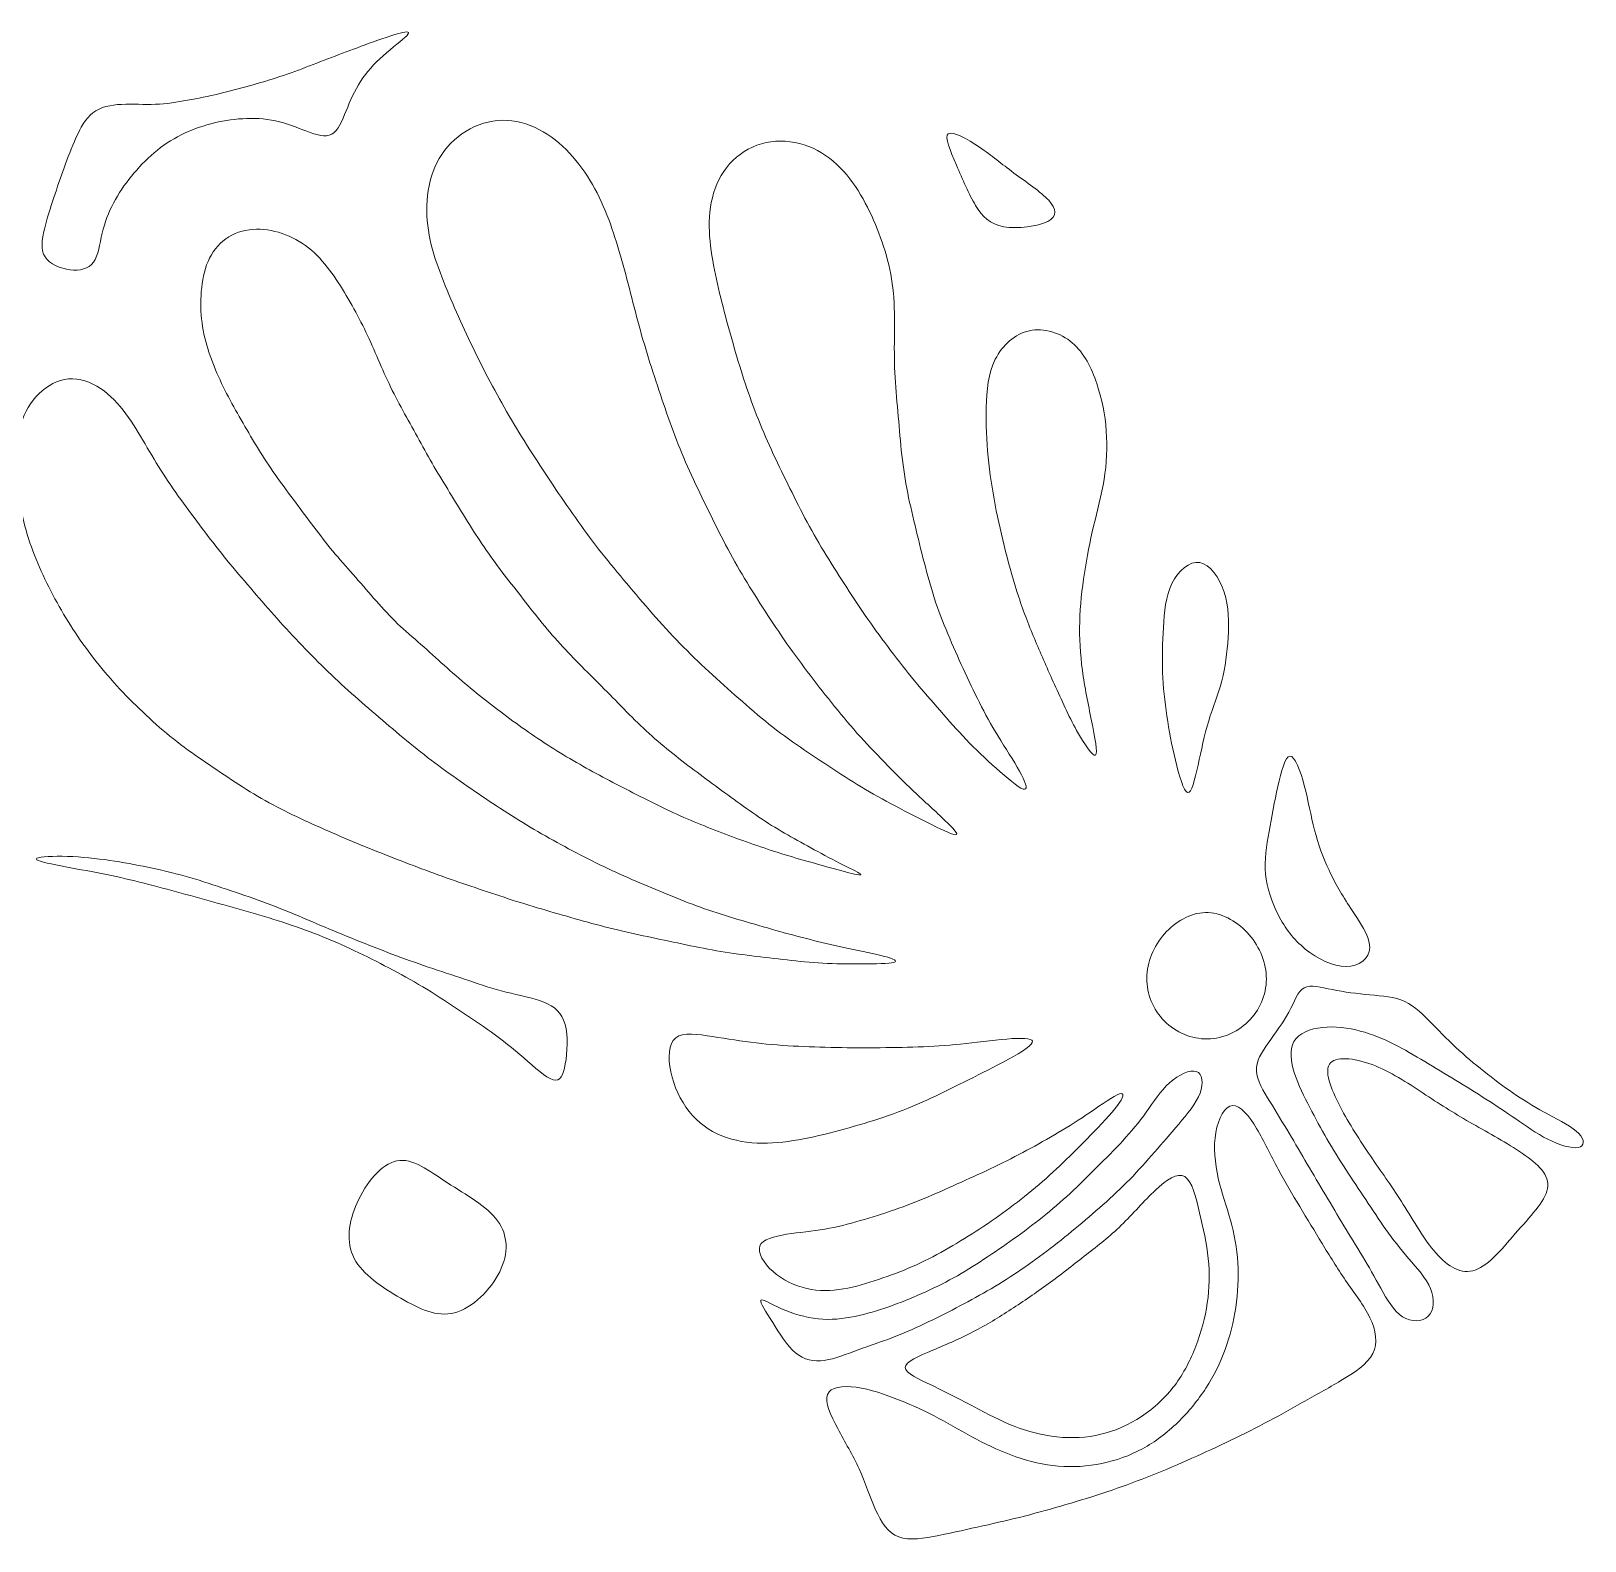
# Model space of a CAD drawing. Header units: inches. Extents: x 36 to 79.2, y 17.3 to 55.9.
# Drawn here: x 75.443 to 77.058, y 50.448 to 52.018 of the extents above; entities that cross this region are included whole.
import ezdxf

# ---------------------------------------------------------------- set-up
doc = ezdxf.new("R2010")
doc.units = ezdxf.units.IN
doc.layers.add('13_CONCEPT_ICON', color=7, linetype='CONTINUOUS', lineweight=15)

# ---------------------------------------------------------------- blocks, each defined once
blk = doc.blocks.new('CONCEPT_ICON_01_SCALLOP')
at = {"layer": '13_CONCEPT_ICON'}
for points, knots in [([(49.3286, 43.9895), (49.3022, 44.0313), (49.3108, 44.0896), (49.3253, 44.1496), (49.3397, 44.2096), (49.36, 44.2713), (49.3795, 44.3302), (49.399, 44.3891), (49.4178, 44.4452), (49.4383, 44.5022), (49.4589, 44.5592), (49.4812, 44.6171), (49.5066, 44.6737), (49.532, 44.7303), (49.5604, 44.7854), (49.6039, 44.8187), (49.6474, 44.852), (49.706, 44.8634), (49.7689, 44.8666), (49.8319, 44.8697), (49.8992, 44.8645), (49.9631, 44.8669), (50.0271, 44.8692), (50.0875, 44.8791), (50.1478, 44.8901), (50.208, 44.9011), (50.2679, 44.9133), (50.3273, 44.9272), (50.3866, 44.9412), (50.4454, 44.9569), (50.5039, 44.9733), (50.5624, 44.9896), (50.6206, 45.0066), (50.6783, 45.0258), (50.7359, 45.0449), (50.793, 45.0661), (50.8494, 45.0877), (50.9058, 45.1092), (50.9614, 45.131), (51.0173, 45.1524), (51.0731, 45.1737), (51.1291, 45.1945), (51.1925, 45.2174), (51.2558, 45.2404), (51.3266, 45.2655), (51.3701, 45.2767), (51.4136, 45.2879), (51.4298, 45.2851), (51.4075, 45.2612), (51.3852, 45.2373), (51.3244, 45.1924), (51.2723, 45.1459), (51.2202, 45.0995), (51.1769, 45.0516), (51.1425, 44.9984), (51.1082, 44.9452), (51.083, 44.8868), (51.0594, 44.8293), (51.0357, 44.7718), (51.0137, 44.7153), (50.977, 44.6952), (50.9404, 44.6751), (50.889, 44.6915), (50.8327, 44.7121), (50.7765, 44.7328), (50.7152, 44.7578), (50.653, 44.7716), (50.5907, 44.7854), (50.5274, 44.788), (50.4649, 44.7842), (50.4023, 44.7804), (50.3406, 44.7702), (50.2813, 44.7547), (50.222, 44.7391), (50.1651, 44.7182), (50.1108, 44.6907), (50.0564, 44.6631), (50.0046, 44.6289), (49.9566, 44.5886), (49.9086, 44.5482), (49.8645, 44.5016), (49.825, 44.453), (49.7854, 44.4043), (49.7505, 44.3536), (49.7221, 44.2993), (49.6937, 44.245), (49.6718, 44.1872), (49.6574, 44.1254), (49.6429, 44.0637), (49.6359, 43.998), (49.6073, 43.9592), (49.5787, 43.9204), (49.5284, 43.9085), (49.4725, 43.9153), (49.4166, 43.9221), (49.3551, 43.9476), (49.3286, 43.9895)], [0, 0, 0, 0, 0.03125, 0.03125, 0.03125, 0.0625, 0.0625, 0.0625, 0.09375, 0.09375, 0.09375, 0.125, 0.125, 0.125, 0.15625, 0.15625, 0.15625, 0.1875, 0.1875, 0.1875, 0.21875, 0.21875, 0.21875, 0.25, 0.25, 0.25, 0.28125, 0.28125, 0.28125, 0.3125, 0.3125, 0.3125, 0.34375, 0.34375, 0.34375, 0.375, 0.375, 0.375, 0.40625, 0.40625, 0.40625, 0.4375, 0.4375, 0.4375, 0.46875, 0.46875, 0.46875, 0.5, 0.5, 0.5, 0.53125, 0.53125, 0.53125, 0.5625, 0.5625, 0.5625, 0.59375, 0.59375, 0.59375, 0.625, 0.625, 0.625, 0.65625, 0.65625, 0.65625, 0.6875, 0.6875, 0.6875, 0.71875, 0.71875, 0.71875, 0.75, 0.75, 0.75, 0.78125, 0.78125, 0.78125, 0.8125, 0.8125, 0.8125, 0.84375, 0.84375, 0.84375, 0.875, 0.875, 0.875, 0.90625, 0.90625, 0.90625, 0.9375, 0.9375, 0.9375, 0.96875, 0.96875, 0.96875, 1, 1, 1, 1]), ([(51.9301, 44.7733), (52.0025, 44.7795), (52.0758, 44.7647), (52.1428, 44.7346), (52.2099, 44.7045), (52.2708, 44.6592), (52.3239, 44.6064), (52.3769, 44.5536), (52.4221, 44.4934), (52.4608, 44.4298), (52.4995, 44.3662), (52.5317, 44.2994), (52.5588, 44.2308), (52.5859, 44.1622), (52.6078, 44.0919), (52.6286, 44.0212), (52.6494, 43.9505), (52.669, 43.8794), (52.6876, 43.808), (52.7062, 43.7365), (52.7239, 43.6647), (52.7432, 43.5934), (52.7626, 43.5222), (52.7836, 43.4515), (52.8058, 43.3813), (52.828, 43.3111), (52.8513, 43.2413), (52.8748, 43.1715), (52.8982, 43.1018), (52.9219, 43.0321), (52.948, 42.9633), (52.9742, 42.8944), (53.0029, 42.8265), (53.0333, 42.7592), (53.0638, 42.6919), (53.096, 42.6253), (53.1284, 42.5587), (53.1609, 42.492), (53.1936, 42.4255), (53.2277, 42.3596), (53.2618, 42.2938), (53.2973, 42.2286), (53.3351, 42.1647), (53.3728, 42.1007), (53.4129, 42.0378), (53.4534, 41.9752), (53.4938, 41.9126), (53.5347, 41.8502), (53.5773, 41.7887), (53.62, 41.7272), (53.6643, 41.6666), (53.7097, 41.6065), (53.7551, 41.5463), (53.8016, 41.4867), (53.849, 41.4274), (53.8965, 41.3681), (53.9449, 41.3092), (53.9958, 41.252), (54.0467, 41.1948), (54.1001, 41.1395), (54.1536, 41.0845), (54.2071, 41.0294), (54.2606, 40.9748), (54.3217, 40.9168), (54.3829, 40.8588), (54.4515, 40.7976), (54.5016, 40.7498), (54.5517, 40.7019), (54.5831, 40.6675), (54.5632, 40.6674), (54.5432, 40.6674), (54.4719, 40.7017), (54.4002, 40.7374), (54.3286, 40.7731), (54.2566, 40.8102), (54.1893, 40.8464), (54.1221, 40.8826), (54.0596, 40.9179), (53.9972, 40.9561), (53.9348, 40.9943), (53.8725, 41.0354), (53.8102, 41.0765), (53.748, 41.1177), (53.6856, 41.1588), (53.6246, 41.2021), (53.5636, 41.2454), (53.5038, 41.291), (53.4454, 41.3393), (53.3871, 41.3876), (53.3301, 41.4387), (53.273, 41.4897), (53.2159, 41.5407), (53.1587, 41.5916), (53.1025, 41.6447), (53.0462, 41.6978), (52.9908, 41.753), (52.9376, 41.8094), (52.8845, 41.8657), (52.8335, 41.9232), (52.7835, 41.981), (52.7334, 42.0388), (52.6843, 42.097), (52.6356, 42.1554), (52.587, 42.2138), (52.5388, 42.2724), (52.493, 42.3323), (52.4472, 42.3922), (52.4038, 42.4532), (52.3608, 42.5146), (52.3179, 42.5759), (52.2754, 42.6375), (52.2338, 42.6995), (52.1922, 42.7614), (52.1513, 42.8238), (52.1115, 42.8868), (52.0717, 42.9497), (52.033, 43.0132), (51.9955, 43.0773), (51.958, 43.1413), (51.9217, 43.206), (51.8869, 43.2715), (51.8522, 43.337), (51.819, 43.4033), (51.7868, 43.47), (51.7547, 43.5367), (51.7236, 43.6038), (51.6939, 43.6713), (51.6642, 43.7388), (51.6359, 43.8067), (51.6093, 43.8753), (51.5826, 43.9439), (51.5576, 44.0132), (51.5419, 44.0866), (51.5263, 44.1599), (51.52, 44.2374), (51.5253, 44.3135), (51.5306, 44.3897), (51.5474, 44.4645), (51.5809, 44.5307), (51.6143, 44.597), (51.6643, 44.6547), (51.7252, 44.6972), (51.786, 44.7397), (51.8576, 44.7671), (51.9301, 44.7733)], [0, 0, 0, 0, 0.020833, 0.020833, 0.020833, 0.041667, 0.041667, 0.041667, 0.0625, 0.0625, 0.0625, 0.083333, 0.083333, 0.083333, 0.104167, 0.104167, 0.104167, 0.125, 0.125, 0.125, 0.145833, 0.145833, 0.145833, 0.166667, 0.166667, 0.166667, 0.1875, 0.1875, 0.1875, 0.208333, 0.208333, 0.208333, 0.229167, 0.229167, 0.229167, 0.25, 0.25, 0.25, 0.270833, 0.270833, 0.270833, 0.291667, 0.291667, 0.291667, 0.3125, 0.3125, 0.3125, 0.333333, 0.333333, 0.333333, 0.354167, 0.354167, 0.354167, 0.375, 0.375, 0.375, 0.395833, 0.395833, 0.395833, 0.416667, 0.416667, 0.416667, 0.4375, 0.4375, 0.4375, 0.458333, 0.458333, 0.458333, 0.479167, 0.479167, 0.479167, 0.5, 0.5, 0.5, 0.520833, 0.520833, 0.520833, 0.541667, 0.541667, 0.541667, 0.5625, 0.5625, 0.5625, 0.583333, 0.583333, 0.583333, 0.604167, 0.604167, 0.604167, 0.625, 0.625, 0.625, 0.645833, 0.645833, 0.645833, 0.666667, 0.666667, 0.666667, 0.6875, 0.6875, 0.6875, 0.708333, 0.708333, 0.708333, 0.729167, 0.729167, 0.729167, 0.75, 0.75, 0.75, 0.770833, 0.770833, 0.770833, 0.791667, 0.791667, 0.791667, 0.8125, 0.8125, 0.8125, 0.833333, 0.833333, 0.833333, 0.854167, 0.854167, 0.854167, 0.875, 0.875, 0.875, 0.895833, 0.895833, 0.895833, 0.916667, 0.916667, 0.916667, 0.9375, 0.9375, 0.9375, 0.958333, 0.958333, 0.958333, 0.979167, 0.979167, 0.979167, 1, 1, 1, 1]), ([(53.4464, 44.64), (53.5169, 44.6605), (53.5943, 44.6599), (53.6658, 44.6416), (53.7373, 44.6233), (53.803, 44.5873), (53.8593, 44.5397), (53.9155, 44.4921), (53.9624, 44.4331), (54.002, 44.3707), (54.0416, 44.3084), (54.0741, 44.2428), (54.102, 44.1758), (54.13, 44.1089), (54.1534, 44.0405), (54.1715, 43.9703), (54.1895, 43.9), (54.2021, 43.8279), (54.2075, 43.7533), (54.213, 43.6787), (54.2112, 43.6016), (54.2106, 43.5248), (54.21, 43.4481), (54.2105, 43.3716), (54.2146, 43.2964), (54.2188, 43.2212), (54.2265, 43.1472), (54.2331, 43.0728), (54.2397, 42.9984), (54.245, 42.9237), (54.2534, 42.85), (54.2618, 42.7763), (54.2732, 42.7037), (54.2873, 42.632), (54.3015, 42.5603), (54.3185, 42.4895), (54.3356, 42.4188), (54.3528, 42.3482), (54.3702, 42.2776), (54.3886, 42.2074), (54.407, 42.1371), (54.4265, 42.0672), (54.4498, 41.9988), (54.4732, 41.9303), (54.5004, 41.8632), (54.529, 41.7965), (54.5576, 41.7297), (54.5875, 41.6632), (54.6178, 41.5974), (54.6482, 41.5317), (54.679, 41.4667), (54.712, 41.4029), (54.7449, 41.3391), (54.78, 41.2766), (54.8222, 41.2083), (54.8644, 41.1401), (54.9136, 41.0663), (54.9421, 41.0113), (54.9706, 40.9564), (54.9784, 40.9204), (54.95, 40.9299), (54.9215, 40.9394), (54.8569, 40.9945), (54.7955, 41.0495), (54.7341, 41.1045), (54.676, 41.1595), (54.6231, 41.2147), (54.5702, 41.2699), (54.5225, 41.3252), (54.4736, 41.3812), (54.4248, 41.4372), (54.3748, 41.4939), (54.3271, 41.5516), (54.2794, 41.6093), (54.234, 41.6681), (54.1893, 41.7272), (54.1447, 41.7863), (54.1006, 41.8457), (54.0586, 41.906), (54.0165, 41.9664), (53.9764, 42.0276), (53.9366, 42.0891), (53.8967, 42.1505), (53.857, 42.2121), (53.8188, 42.2745), (53.7806, 42.3368), (53.7439, 42.3998), (53.7094, 42.464), (53.6749, 42.5282), (53.6426, 42.5935), (53.6103, 42.6588), (53.5779, 42.724), (53.5455, 42.7893), (53.5149, 42.8552), (53.4844, 42.9211), (53.4557, 42.9877), (53.4289, 43.0549), (53.402, 43.1221), (53.3772, 43.19), (53.3543, 43.2587), (53.3315, 43.3273), (53.3108, 43.3967), (53.2907, 43.4662), (53.2705, 43.5358), (53.251, 43.6055), (53.2327, 43.6756), (53.2145, 43.7457), (53.1976, 43.8162), (53.1824, 43.8882), (53.1672, 43.9601), (53.1539, 44.0334), (53.1486, 44.1078), (53.1434, 44.1822), (53.1463, 44.2577), (53.1643, 44.3294), (53.1822, 44.4011), (53.2153, 44.4689), (53.2637, 44.5236), (53.3121, 44.5782), (53.3758, 44.6196), (53.4464, 44.64)], [0, 0, 0, 0, 0.025, 0.025, 0.025, 0.05, 0.05, 0.05, 0.075, 0.075, 0.075, 0.1, 0.1, 0.1, 0.125, 0.125, 0.125, 0.15, 0.15, 0.15, 0.175, 0.175, 0.175, 0.2, 0.2, 0.2, 0.225, 0.225, 0.225, 0.25, 0.25, 0.25, 0.275, 0.275, 0.275, 0.3, 0.3, 0.3, 0.325, 0.325, 0.325, 0.35, 0.35, 0.35, 0.375, 0.375, 0.375, 0.4, 0.4, 0.4, 0.425, 0.425, 0.425, 0.45, 0.45, 0.45, 0.475, 0.475, 0.475, 0.5, 0.5, 0.5, 0.525, 0.525, 0.525, 0.55, 0.55, 0.55, 0.575, 0.575, 0.575, 0.6, 0.6, 0.6, 0.625, 0.625, 0.625, 0.65, 0.65, 0.65, 0.675, 0.675, 0.675, 0.7, 0.7, 0.7, 0.725, 0.725, 0.725, 0.75, 0.75, 0.75, 0.775, 0.775, 0.775, 0.8, 0.8, 0.8, 0.825, 0.825, 0.825, 0.85, 0.85, 0.85, 0.875, 0.875, 0.875, 0.9, 0.9, 0.9, 0.925, 0.925, 0.925, 0.95, 0.95, 0.95, 0.975, 0.975, 0.975, 1, 1, 1, 1]), ([(54.5204, 44.6979), (54.496, 44.6811), (54.532, 44.6003), (54.5676, 44.5175), (54.6033, 44.4346), (54.6386, 44.3498), (54.6775, 44.2854), (54.7165, 44.2211), (54.7591, 44.1773), (54.8389, 44.1631), (54.9188, 44.1489), (55.0359, 44.1643), (55.0919, 44.1935), (55.1479, 44.2226), (55.1428, 44.2656), (55.0978, 44.3148), (55.0529, 44.3641), (54.9681, 44.4198), (54.8976, 44.4718), (54.827, 44.5238), (54.7707, 44.5722), (54.7001, 44.6199), (54.6296, 44.6677), (54.5448, 44.7148), (54.5204, 44.6979)], [0, 0, 0, 0, 0.125, 0.125, 0.125, 0.25, 0.25, 0.25, 0.375, 0.375, 0.375, 0.5, 0.5, 0.5, 0.625, 0.625, 0.625, 0.75, 0.75, 0.75, 0.875, 0.875, 0.875, 1, 1, 1, 1]), ([(50.5449, 44.1485), (50.6014, 44.1496), (50.658, 44.1378), (50.7117, 44.1168), (50.7653, 44.0957), (50.816, 44.0653), (50.8604, 44.0273), (50.9048, 43.9892), (50.9429, 43.9436), (50.9772, 43.8958), (51.0115, 43.8481), (51.0421, 43.7983), (51.0715, 43.7481), (51.1008, 43.6979), (51.1288, 43.6473), (51.1546, 43.5957), (51.1804, 43.5442), (51.204, 43.4916), (51.227, 43.4388), (51.25, 43.386), (51.2724, 43.333), (51.2967, 43.2807), (51.3211, 43.2285), (51.3474, 43.1769), (51.3749, 43.1259), (51.4023, 43.075), (51.4309, 43.0247), (51.4589, 42.974), (51.4868, 42.9234), (51.5141, 42.8724), (51.5427, 42.822), (51.5713, 42.7717), (51.6013, 42.722), (51.6317, 42.6725), (51.662, 42.623), (51.6927, 42.5738), (51.7232, 42.5245), (51.7537, 42.4751), (51.7841, 42.4256), (51.8157, 42.3768), (51.8474, 42.328), (51.8805, 42.2799), (51.9152, 42.2326), (51.9499, 42.1853), (51.9862, 42.1389), (52.0224, 42.0923), (52.0585, 42.0458), (52.0945, 41.9991), (52.1312, 41.9528), (52.1679, 41.9064), (52.2052, 41.8604), (52.2442, 41.8153), (52.2833, 41.7702), (52.3241, 41.726), (52.3663, 41.6826), (52.4084, 41.6392), (52.4519, 41.5965), (52.495, 41.5536), (52.5381, 41.5106), (52.5807, 41.4673), (52.6232, 41.4238), (52.6658, 41.3803), (52.7081, 41.3365), (52.7516, 41.2948), (52.7952, 41.2532), (52.8399, 41.2137), (52.8855, 41.1758), (52.9311, 41.1379), (52.9776, 41.1018), (53.0242, 41.0661), (53.0709, 41.0304), (53.1177, 40.9952), (53.1648, 40.9605), (53.2119, 40.9258), (53.2592, 40.8915), (53.3067, 40.8572), (53.3542, 40.8229), (53.4019, 40.7885), (53.4504, 40.7564), (53.4989, 40.7244), (53.5483, 40.6946), (53.5977, 40.6661), (53.6471, 40.6376), (53.6965, 40.6103), (53.7502, 40.5812), (53.8038, 40.5521), (53.8617, 40.5212), (53.9144, 40.4946), (53.9672, 40.468), (54.0149, 40.4458), (54.0185, 40.4389), (54.0222, 40.432), (53.9818, 40.4405), (53.9291, 40.454), (53.8764, 40.4675), (53.8114, 40.486), (53.7517, 40.5029), (53.692, 40.5198), (53.6375, 40.535), (53.5834, 40.5517), (53.5293, 40.5683), (53.4755, 40.5864), (53.4214, 40.605), (53.3674, 40.6236), (53.3132, 40.6427), (53.2594, 40.6628), (53.2056, 40.6829), (53.1522, 40.704), (53.099, 40.7257), (53.0459, 40.7474), (52.9929, 40.7696), (52.9407, 40.7938), (52.8884, 40.818), (52.8368, 40.8441), (52.7852, 40.8701), (52.7336, 40.8961), (52.6819, 40.9219), (52.6305, 40.9484), (52.5792, 40.9748), (52.5281, 41.0019), (52.4775, 41.0297), (52.4269, 41.0576), (52.3767, 41.0862), (52.327, 41.1159), (52.2774, 41.1456), (52.2282, 41.1764), (52.1797, 41.2084), (52.1312, 41.2405), (52.0833, 41.2738), (52.036, 41.308), (51.9886, 41.3422), (51.9417, 41.3773), (51.8952, 41.4133), (51.8488, 41.4493), (51.8029, 41.4864), (51.7575, 41.5244), (51.712, 41.5624), (51.6671, 41.6014), (51.6226, 41.6414), (51.5782, 41.6813), (51.5342, 41.7223), (51.4893, 41.7618), (51.4443, 41.8014), (51.3984, 41.8395), (51.3553, 41.8807), (51.3121, 41.922), (51.2718, 41.9663), (51.2323, 42.0113), (51.1928, 42.0562), (51.1541, 42.1018), (51.1146, 42.1467), (51.075, 42.1917), (51.0347, 42.2359), (50.9964, 42.2813), (50.9582, 42.3267), (50.9221, 42.3732), (50.8866, 42.42), (50.8511, 42.4669), (50.8162, 42.514), (50.7811, 42.5611), (50.7459, 42.6081), (50.7106, 42.655), (50.6766, 42.7026), (50.6426, 42.7502), (50.6099, 42.7984), (50.5787, 42.8474), (50.5475, 42.8964), (50.5178, 42.9462), (50.4885, 42.9962), (50.4592, 43.0462), (50.4302, 43.0964), (50.4027, 43.1472), (50.3752, 43.1979), (50.3492, 43.2492), (50.3256, 43.3015), (50.302, 43.3538), (50.2808, 43.4071), (50.264, 43.4622), (50.2472, 43.5172), (50.2348, 43.5739), (50.2286, 43.633), (50.2224, 43.6921), (50.2224, 43.7534), (50.2291, 43.8133), (50.2357, 43.8732), (50.2489, 43.9316), (50.2745, 43.9823), (50.3, 44.0331), (50.3377, 44.0762), (50.3848, 44.1048), (50.4319, 44.1334), (50.4883, 44.1474), (50.5449, 44.1485)], [0, 0, 0, 0, 0.015625, 0.015625, 0.015625, 0.03125, 0.03125, 0.03125, 0.046875, 0.046875, 0.046875, 0.0625, 0.0625, 0.0625, 0.078125, 0.078125, 0.078125, 0.09375, 0.09375, 0.09375, 0.109375, 0.109375, 0.109375, 0.125, 0.125, 0.125, 0.140625, 0.140625, 0.140625, 0.15625, 0.15625, 0.15625, 0.171875, 0.171875, 0.171875, 0.1875, 0.1875, 0.1875, 0.203125, 0.203125, 0.203125, 0.21875, 0.21875, 0.21875, 0.234375, 0.234375, 0.234375, 0.25, 0.25, 0.25, 0.265625, 0.265625, 0.265625, 0.28125, 0.28125, 0.28125, 0.296875, 0.296875, 0.296875, 0.3125, 0.3125, 0.3125, 0.328125, 0.328125, 0.328125, 0.34375, 0.34375, 0.34375, 0.359375, 0.359375, 0.359375, 0.375, 0.375, 0.375, 0.390625, 0.390625, 0.390625, 0.40625, 0.40625, 0.40625, 0.421875, 0.421875, 0.421875, 0.4375, 0.4375, 0.4375, 0.453125, 0.453125, 0.453125, 0.46875, 0.46875, 0.46875, 0.484375, 0.484375, 0.484375, 0.5, 0.5, 0.5, 0.515625, 0.515625, 0.515625, 0.53125, 0.53125, 0.53125, 0.546875, 0.546875, 0.546875, 0.5625, 0.5625, 0.5625, 0.578125, 0.578125, 0.578125, 0.59375, 0.59375, 0.59375, 0.609375, 0.609375, 0.609375, 0.625, 0.625, 0.625, 0.640625, 0.640625, 0.640625, 0.65625, 0.65625, 0.65625, 0.671875, 0.671875, 0.671875, 0.6875, 0.6875, 0.6875, 0.703125, 0.703125, 0.703125, 0.71875, 0.71875, 0.71875, 0.734375, 0.734375, 0.734375, 0.75, 0.75, 0.75, 0.765625, 0.765625, 0.765625, 0.78125, 0.78125, 0.78125, 0.796875, 0.796875, 0.796875, 0.8125, 0.8125, 0.8125, 0.828125, 0.828125, 0.828125, 0.84375, 0.84375, 0.84375, 0.859375, 0.859375, 0.859375, 0.875, 0.875, 0.875, 0.890625, 0.890625, 0.890625, 0.90625, 0.90625, 0.90625, 0.921875, 0.921875, 0.921875, 0.9375, 0.9375, 0.9375, 0.953125, 0.953125, 0.953125, 0.96875, 0.96875, 0.96875, 0.984375, 0.984375, 0.984375, 1, 1, 1, 1]), ([(54.987, 43.5653), (55.0705, 43.5831), (55.1652, 43.5534), (55.2335, 43.4952), (55.3019, 43.4369), (55.3438, 43.3501), (55.3738, 43.2612), (55.4039, 43.1723), (55.422, 43.0812), (55.4288, 42.9885), (55.4355, 42.8959), (55.4308, 42.8016), (55.4162, 42.7103), (55.4016, 42.619), (55.3771, 42.5308), (55.3559, 42.4418), (55.3347, 42.3528), (55.3169, 42.2631), (55.3029, 42.171), (55.2889, 42.0788), (55.2786, 41.9843), (55.2761, 41.8914), (55.2736, 41.7985), (55.2788, 41.7072), (55.2915, 41.612), (55.3043, 41.5168), (55.3246, 41.4175), (55.3439, 41.3223), (55.3632, 41.2271), (55.3816, 41.1358), (55.3666, 41.1254), (55.3517, 41.1149), (55.3034, 41.1852), (55.2579, 41.2674), (55.2125, 41.3497), (55.1699, 41.444), (55.1309, 41.5308), (55.0919, 41.6177), (55.0565, 41.6971), (55.022, 41.7795), (54.9876, 41.8619), (54.9541, 41.9472), (54.9254, 42.0337), (54.8966, 42.1203), (54.8724, 42.2081), (54.85, 42.2965), (54.8276, 42.3849), (54.807, 42.4739), (54.7899, 42.564), (54.7727, 42.6542), (54.759, 42.7453), (54.7499, 42.8388), (54.7408, 42.9322), (54.7363, 43.0279), (54.7386, 43.1247), (54.7409, 43.2214), (54.75, 43.3192), (54.7907, 43.4007), (54.8314, 43.4822), (54.9036, 43.5475), (54.987, 43.5653)], [0, 0, 0, 0, 0.05, 0.05, 0.05, 0.1, 0.1, 0.1, 0.15, 0.15, 0.15, 0.2, 0.2, 0.2, 0.25, 0.25, 0.25, 0.3, 0.3, 0.3, 0.35, 0.35, 0.35, 0.4, 0.4, 0.4, 0.45, 0.45, 0.45, 0.5, 0.5, 0.5, 0.55, 0.55, 0.55, 0.6, 0.6, 0.6, 0.65, 0.65, 0.65, 0.7, 0.7, 0.7, 0.75, 0.75, 0.75, 0.8, 0.8, 0.8, 0.85, 0.85, 0.85, 0.9, 0.9, 0.9, 0.95, 0.95, 0.95, 1, 1, 1, 1]), ([(49.464, 43.2877), (49.5264, 43.293), (49.5907, 43.2711), (49.6472, 43.2337), (49.7037, 43.1963), (49.7524, 43.1436), (49.7937, 43.0877), (49.8351, 43.0318), (49.8692, 42.9728), (49.9034, 42.9143), (49.9376, 42.8559), (49.972, 42.7981), (50.0088, 42.7412), (50.0455, 42.6844), (50.0846, 42.6285), (50.1246, 42.5731), (50.1646, 42.5178), (50.2056, 42.4629), (50.2472, 42.4083), (50.2888, 42.3537), (50.3309, 42.2993), (50.3746, 42.2458), (50.4183, 42.1922), (50.4635, 42.1394), (50.5088, 42.0867), (50.554, 42.034), (50.5994, 41.9813), (50.6456, 41.9291), (50.6919, 41.877), (50.7391, 41.8253), (50.7879, 41.7741), (50.8366, 41.723), (50.8868, 41.6723), (50.9374, 41.623), (50.988, 41.5736), (51.0391, 41.5255), (51.091, 41.479), (51.1429, 41.4326), (51.1956, 41.3877), (51.2483, 41.3427), (51.301, 41.2977), (51.3536, 41.2525), (51.4069, 41.2085), (51.4602, 41.1646), (51.5142, 41.1219), (51.5689, 41.0808), (51.6236, 41.0397), (51.6791, 41.0002), (51.7349, 40.9615), (51.7907, 40.9227), (51.8469, 40.8846), (51.9034, 40.847), (51.9599, 40.8094), (52.0166, 40.7723), (52.0743, 40.737), (52.1319, 40.7017), (52.1904, 40.6681), (52.2494, 40.6355), (52.3084, 40.6028), (52.3679, 40.5711), (52.4278, 40.5403), (52.4877, 40.5094), (52.548, 40.4795), (52.6091, 40.4515), (52.6702, 40.4236), (52.7319, 40.3977), (52.7936, 40.3717), (52.8554, 40.3456), (52.917, 40.3193), (52.9792, 40.2947), (53.0414, 40.27), (53.1042, 40.247), (53.1676, 40.2258), (53.2311, 40.2047), (53.2952, 40.1855), (53.3596, 40.1665), (53.424, 40.1475), (53.4886, 40.1288), (53.5529, 40.1109), (53.6172, 40.0931), (53.6811, 40.0761), (53.7455, 40.06), (53.8099, 40.0439), (53.8748, 40.0287), (53.9475, 40.0133), (54.0203, 39.9978), (54.1009, 39.9821), (54.1543, 39.9679), (54.2076, 39.9537), (54.2337, 39.9409), (54.207, 39.9336), (54.1803, 39.9264), (54.1009, 39.9247), (54.0232, 39.9243), (53.9456, 39.9238), (53.8696, 39.9247), (53.7985, 39.9288), (53.7274, 39.9328), (53.6611, 39.94), (53.5938, 39.9474), (53.5266, 39.9549), (53.4584, 39.9627), (53.3904, 39.9713), (53.3224, 39.9798), (53.2547, 39.9892), (53.1878, 40.0007), (53.1209, 40.0122), (53.0549, 40.0259), (52.9889, 40.0397), (52.9229, 40.0535), (52.857, 40.0675), (52.7911, 40.0816), (52.7252, 40.0958), (52.6593, 40.1101), (52.594, 40.126), (52.5288, 40.1419), (52.4641, 40.1595), (52.3996, 40.1776), (52.3351, 40.1958), (52.2708, 40.2144), (52.2065, 40.2334), (52.1423, 40.2524), (52.0782, 40.2716), (52.0145, 40.292), (51.9509, 40.3123), (51.8876, 40.3338), (51.8242, 40.3552), (51.7609, 40.3766), (51.6975, 40.398), (51.6344, 40.4203), (51.5714, 40.4427), (51.5087, 40.4661), (51.4461, 40.4898), (51.3836, 40.5135), (51.3211, 40.5375), (51.2589, 40.5623), (51.1967, 40.587), (51.1348, 40.6126), (51.073, 40.6385), (51.0113, 40.6645), (50.9498, 40.6909), (50.8885, 40.7184), (50.8273, 40.7459), (50.7664, 40.7745), (50.7063, 40.8048), (50.6462, 40.835), (50.5868, 40.8669), (50.529, 40.9017), (50.4711, 40.9365), (50.4147, 40.9742), (50.3583, 41.0119), (50.3019, 41.0496), (50.2455, 41.0873), (50.19, 41.1265), (50.1344, 41.1658), (50.0798, 41.2067), (50.0267, 41.2508), (49.9736, 41.2949), (49.922, 41.3422), (49.8712, 41.3913), (49.8204, 41.4404), (49.7705, 41.4912), (49.7237, 41.5434), (49.6768, 41.5955), (49.633, 41.6489), (49.5917, 41.7036), (49.5504, 41.7582), (49.5115, 41.8141), (49.4752, 41.8714), (49.439, 41.9286), (49.4053, 41.9872), (49.3738, 42.0468), (49.3423, 42.1064), (49.3129, 42.1671), (49.2868, 42.2289), (49.2607, 42.2907), (49.2378, 42.3535), (49.2195, 42.4179), (49.2012, 42.4823), (49.1875, 42.5482), (49.1781, 42.6165), (49.1686, 42.6848), (49.1635, 42.7554), (49.1642, 42.8256), (49.1649, 42.8959), (49.1714, 42.9657), (49.1918, 43.0308), (49.2122, 43.096), (49.2464, 43.1564), (49.2937, 43.203), (49.3411, 43.2496), (49.4016, 43.2823), (49.464, 43.2877)], [0, 0, 0, 0, 0.015625, 0.015625, 0.015625, 0.03125, 0.03125, 0.03125, 0.046875, 0.046875, 0.046875, 0.0625, 0.0625, 0.0625, 0.078125, 0.078125, 0.078125, 0.09375, 0.09375, 0.09375, 0.109375, 0.109375, 0.109375, 0.125, 0.125, 0.125, 0.140625, 0.140625, 0.140625, 0.15625, 0.15625, 0.15625, 0.171875, 0.171875, 0.171875, 0.1875, 0.1875, 0.1875, 0.203125, 0.203125, 0.203125, 0.21875, 0.21875, 0.21875, 0.234375, 0.234375, 0.234375, 0.25, 0.25, 0.25, 0.265625, 0.265625, 0.265625, 0.28125, 0.28125, 0.28125, 0.296875, 0.296875, 0.296875, 0.3125, 0.3125, 0.3125, 0.328125, 0.328125, 0.328125, 0.34375, 0.34375, 0.34375, 0.359375, 0.359375, 0.359375, 0.375, 0.375, 0.375, 0.390625, 0.390625, 0.390625, 0.40625, 0.40625, 0.40625, 0.421875, 0.421875, 0.421875, 0.4375, 0.4375, 0.4375, 0.453125, 0.453125, 0.453125, 0.46875, 0.46875, 0.46875, 0.484375, 0.484375, 0.484375, 0.5, 0.5, 0.5, 0.515625, 0.515625, 0.515625, 0.53125, 0.53125, 0.53125, 0.546875, 0.546875, 0.546875, 0.5625, 0.5625, 0.5625, 0.578125, 0.578125, 0.578125, 0.59375, 0.59375, 0.59375, 0.609375, 0.609375, 0.609375, 0.625, 0.625, 0.625, 0.640625, 0.640625, 0.640625, 0.65625, 0.65625, 0.65625, 0.671875, 0.671875, 0.671875, 0.6875, 0.6875, 0.6875, 0.703125, 0.703125, 0.703125, 0.71875, 0.71875, 0.71875, 0.734375, 0.734375, 0.734375, 0.75, 0.75, 0.75, 0.765625, 0.765625, 0.765625, 0.78125, 0.78125, 0.78125, 0.796875, 0.796875, 0.796875, 0.8125, 0.8125, 0.8125, 0.828125, 0.828125, 0.828125, 0.84375, 0.84375, 0.84375, 0.859375, 0.859375, 0.859375, 0.875, 0.875, 0.875, 0.890625, 0.890625, 0.890625, 0.90625, 0.90625, 0.90625, 0.921875, 0.921875, 0.921875, 0.9375, 0.9375, 0.9375, 0.953125, 0.953125, 0.953125, 0.96875, 0.96875, 0.96875, 0.984375, 0.984375, 0.984375, 1, 1, 1, 1]), ([(55.8961, 40.9104), (55.8735, 40.9166), (55.847, 41.008), (55.8259, 41.0957), (55.8048, 41.1833), (55.789, 41.2672), (55.7768, 41.3505), (55.7645, 41.4338), (55.7558, 41.5166), (55.7526, 41.6007), (55.7494, 41.6848), (55.7517, 41.7701), (55.7568, 41.8585), (55.762, 41.9468), (55.7699, 42.0382), (55.8062, 42.112), (55.8424, 42.1858), (55.9069, 42.242), (55.9661, 42.2318), (56.0253, 42.2215), (56.0791, 42.1448), (56.1062, 42.0614), (56.1333, 41.978), (56.1337, 41.888), (56.1286, 41.8011), (56.1236, 41.7143), (56.1131, 41.6308), (56.0926, 41.5527), (56.0721, 41.4747), (56.0416, 41.4022), (56.0172, 41.3214), (55.9927, 41.2406), (55.9744, 41.1514), (55.9559, 41.0673), (55.9374, 40.9832), (55.9186, 40.9042), (55.8961, 40.9104)], [0, 0, 0, 0, 0.083333, 0.083333, 0.083333, 0.166667, 0.166667, 0.166667, 0.25, 0.25, 0.25, 0.333333, 0.333333, 0.333333, 0.416667, 0.416667, 0.416667, 0.5, 0.5, 0.5, 0.583333, 0.583333, 0.583333, 0.666667, 0.666667, 0.666667, 0.75, 0.75, 0.75, 0.833333, 0.833333, 0.833333, 0.916667, 0.916667, 0.916667, 1, 1, 1, 1]), ([(56.4845, 41.1198), (56.4572, 41.1185), (56.4341, 41.0311), (56.4146, 40.9439), (56.395, 40.8568), (56.379, 40.7698), (56.3645, 40.6861), (56.3501, 40.6025), (56.3372, 40.5222), (56.3447, 40.4413), (56.3521, 40.3604), (56.3799, 40.2788), (56.4178, 40.2052), (56.4557, 40.1315), (56.5039, 40.0658), (56.5728, 40.0102), (56.6418, 39.9545), (56.7316, 39.9091), (56.8068, 39.9093), (56.882, 39.9095), (56.9426, 39.9553), (56.9431, 40.0199), (56.9436, 40.0844), (56.8841, 40.1675), (56.834, 40.2439), (56.7839, 40.3202), (56.7434, 40.3898), (56.7092, 40.4627), (56.675, 40.5356), (56.6472, 40.612), (56.6259, 40.6941), (56.6047, 40.7762), (56.5899, 40.864), (56.5667, 40.9502), (56.5435, 41.0365), (56.5118, 41.1212), (56.4845, 41.1198)], [0, 0, 0, 0, 0.083333, 0.083333, 0.083333, 0.166667, 0.166667, 0.166667, 0.25, 0.25, 0.25, 0.333333, 0.333333, 0.333333, 0.416667, 0.416667, 0.416667, 0.5, 0.5, 0.5, 0.583333, 0.583333, 0.583333, 0.666667, 0.666667, 0.666667, 0.75, 0.75, 0.75, 0.833333, 0.833333, 0.833333, 0.916667, 0.916667, 0.916667, 1, 1, 1, 1]), ([(49.2788, 40.528), (49.2803, 40.5384), (49.3494, 40.5443), (49.4276, 40.5434), (49.5057, 40.5424), (49.5928, 40.5344), (49.6717, 40.524), (49.7506, 40.5135), (49.8213, 40.5005), (49.8928, 40.486), (49.9642, 40.4715), (50.0365, 40.4555), (50.1078, 40.4363), (50.1791, 40.417), (50.2494, 40.3945), (50.3194, 40.3715), (50.3894, 40.3485), (50.4591, 40.325), (50.5283, 40.3002), (50.5975, 40.2754), (50.6664, 40.2492), (50.7346, 40.2214), (50.8028, 40.1935), (50.8703, 40.164), (50.9383, 40.1353), (51.0062, 40.1067), (51.0744, 40.0789), (51.1428, 40.0516), (51.2112, 40.0242), (51.2798, 39.9973), (51.3488, 39.9715), (51.4179, 39.9458), (51.4874, 39.9213), (51.557, 39.8978), (51.6266, 39.8742), (51.6962, 39.8517), (51.7656, 39.8284), (51.835, 39.805), (51.9042, 39.781), (51.979, 39.7623), (52.0538, 39.7437), (52.1342, 39.7304), (52.1955, 39.7053), (52.2568, 39.6802), (52.299, 39.6433), (52.3175, 39.577), (52.336, 39.5108), (52.3308, 39.4152), (52.3193, 39.3492), (52.3077, 39.2831), (52.2897, 39.2467), (52.2486, 39.2585), (52.2076, 39.2703), (52.1434, 39.3305), (52.0807, 39.3846), (52.0179, 39.4388), (51.9565, 39.4871), (51.8954, 39.5315), (51.8343, 39.576), (51.7735, 39.6167), (51.7118, 39.6576), (51.6501, 39.6986), (51.5876, 39.7398), (51.5239, 39.7785), (51.4603, 39.8172), (51.3956, 39.8535), (51.3301, 39.8883), (51.2646, 39.9232), (51.1984, 39.9566), (51.1317, 39.9887), (51.065, 40.0207), (50.9978, 40.0514), (50.9296, 40.0792), (50.8614, 40.107), (50.7921, 40.1319), (50.7223, 40.1552), (50.6524, 40.1784), (50.582, 40.2), (50.5112, 40.2205), (50.4404, 40.2411), (50.3693, 40.2606), (50.2981, 40.2802), (50.2269, 40.2998), (50.1556, 40.3195), (50.0843, 40.339), (50.013, 40.3585), (49.9417, 40.3778), (49.8712, 40.3954), (49.8007, 40.413), (49.731, 40.4288), (49.6542, 40.444), (49.5774, 40.4591), (49.4936, 40.4735), (49.4186, 40.4881), (49.3436, 40.5028), (49.2773, 40.5176), (49.2788, 40.528)], [0, 0, 0, 0, 0.03125, 0.03125, 0.03125, 0.0625, 0.0625, 0.0625, 0.09375, 0.09375, 0.09375, 0.125, 0.125, 0.125, 0.15625, 0.15625, 0.15625, 0.1875, 0.1875, 0.1875, 0.21875, 0.21875, 0.21875, 0.25, 0.25, 0.25, 0.28125, 0.28125, 0.28125, 0.3125, 0.3125, 0.3125, 0.34375, 0.34375, 0.34375, 0.375, 0.375, 0.375, 0.40625, 0.40625, 0.40625, 0.4375, 0.4375, 0.4375, 0.46875, 0.46875, 0.46875, 0.5, 0.5, 0.5, 0.53125, 0.53125, 0.53125, 0.5625, 0.5625, 0.5625, 0.59375, 0.59375, 0.59375, 0.625, 0.625, 0.625, 0.65625, 0.65625, 0.65625, 0.6875, 0.6875, 0.6875, 0.71875, 0.71875, 0.71875, 0.75, 0.75, 0.75, 0.78125, 0.78125, 0.78125, 0.8125, 0.8125, 0.8125, 0.84375, 0.84375, 0.84375, 0.875, 0.875, 0.875, 0.90625, 0.90625, 0.90625, 0.9375, 0.9375, 0.9375, 0.96875, 0.96875, 0.96875, 1, 1, 1, 1]), ([(55.9986, 40.2199), (55.9116, 40.2184), (55.8254, 40.1682), (55.7631, 40.0972), (55.7007, 40.0261), (55.6622, 39.9343), (55.6614, 39.8431), (55.6606, 39.752), (55.6976, 39.6615), (55.7623, 39.5965), (55.8269, 39.5315), (55.9193, 39.4919), (56.0109, 39.4935), (56.1025, 39.4951), (56.1935, 39.5378), (56.2559, 39.605), (56.3184, 39.6722), (56.3525, 39.7638), (56.3486, 39.8548), (56.3447, 39.9459), (56.303, 40.0363), (56.2382, 40.1051), (56.1734, 40.174), (56.0856, 40.2213), (55.9986, 40.2199)], [0, 0, 0, 0, 0.125, 0.125, 0.125, 0.25, 0.25, 0.25, 0.375, 0.375, 0.375, 0.5, 0.5, 0.5, 0.625, 0.625, 0.625, 0.75, 0.75, 0.75, 0.875, 0.875, 0.875, 1, 1, 1, 1]), ([(56.5661, 39.7877), (56.6037, 39.8084), (56.6614, 39.7907), (56.7284, 39.777), (56.7953, 39.7632), (56.8715, 39.7533), (56.944, 39.7465), (57.0165, 39.7397), (57.0852, 39.736), (57.1444, 39.7086), (57.2035, 39.6813), (57.2531, 39.6303), (57.3033, 39.5787), (57.3536, 39.527), (57.4046, 39.4748), (57.4575, 39.4265), (57.5103, 39.3783), (57.5651, 39.334), (57.6198, 39.2912), (57.6745, 39.2484), (57.7291, 39.207), (57.7864, 39.1688), (57.8437, 39.1306), (57.9038, 39.0954), (57.97, 39.0594), (58.0363, 39.0233), (58.1088, 38.9863), (58.1444, 38.9494), (58.1799, 38.9126), (58.1785, 38.8758), (58.1416, 38.8687), (58.1047, 38.8615), (58.0323, 38.8838), (57.9663, 38.9166), (57.9003, 38.9494), (57.8408, 38.9927), (57.7828, 39.033), (57.7249, 39.0733), (57.6686, 39.1105), (57.6111, 39.1473), (57.5537, 39.1841), (57.4951, 39.2204), (57.4362, 39.2562), (57.3773, 39.2921), (57.318, 39.3275), (57.2591, 39.3629), (57.2001, 39.3983), (57.1414, 39.4336), (57.081, 39.4641), (57.0206, 39.4947), (56.9585, 39.5204), (56.8888, 39.5386), (56.8192, 39.5568), (56.742, 39.5674), (56.671, 39.5598), (56.6, 39.5521), (56.535, 39.5262), (56.5074, 39.4784), (56.4798, 39.4306), (56.4895, 39.3611), (56.5111, 39.2938), (56.5327, 39.2266), (56.5661, 39.1616), (56.5987, 39.0992), (56.6312, 39.0369), (56.6628, 38.9772), (56.697, 38.9182), (56.7312, 38.8592), (56.768, 38.8008), (56.8056, 38.7428), (56.8433, 38.6848), (56.8817, 38.627), (56.9199, 38.5694), (56.958, 38.5117), (56.9958, 38.4543), (57.0359, 38.398), (57.0759, 38.3418), (57.1183, 38.2868), (57.1662, 38.2308), (57.2142, 38.1749), (57.2676, 38.118), (57.2923, 38.0576), (57.3171, 37.9972), (57.3131, 37.9333), (57.2795, 37.8998), (57.2458, 37.8664), (57.1825, 37.8633), (57.1317, 37.8956), (57.0809, 37.9279), (57.0427, 37.9954), (57.0067, 38.0596), (56.9706, 38.1238), (56.9367, 38.1847), (56.9016, 38.2439), (56.8665, 38.3031), (56.8303, 38.3607), (56.7947, 38.4193), (56.759, 38.4778), (56.7239, 38.5372), (56.6887, 38.5965), (56.6534, 38.6558), (56.6181, 38.7149), (56.5835, 38.7739), (56.5489, 38.8329), (56.515, 38.8919), (56.4793, 38.9516), (56.4437, 39.0113), (56.4063, 39.0717), (56.3692, 39.1327), (56.332, 39.1937), (56.2951, 39.2551), (56.2921, 39.3103), (56.2892, 39.3655), (56.3203, 39.4145), (56.3595, 39.4699), (56.3986, 39.5253), (56.4459, 39.5872), (56.4783, 39.6476), (56.5108, 39.708), (56.5284, 39.767), (56.5661, 39.7877)], [0, 0, 0, 0, 0.025, 0.025, 0.025, 0.05, 0.05, 0.05, 0.075, 0.075, 0.075, 0.1, 0.1, 0.1, 0.125, 0.125, 0.125, 0.15, 0.15, 0.15, 0.175, 0.175, 0.175, 0.2, 0.2, 0.2, 0.225, 0.225, 0.225, 0.25, 0.25, 0.25, 0.275, 0.275, 0.275, 0.3, 0.3, 0.3, 0.325, 0.325, 0.325, 0.35, 0.35, 0.35, 0.375, 0.375, 0.375, 0.4, 0.4, 0.4, 0.425, 0.425, 0.425, 0.45, 0.45, 0.45, 0.475, 0.475, 0.475, 0.5, 0.5, 0.5, 0.525, 0.525, 0.525, 0.55, 0.55, 0.55, 0.575, 0.575, 0.575, 0.6, 0.6, 0.6, 0.625, 0.625, 0.625, 0.65, 0.65, 0.65, 0.675, 0.675, 0.675, 0.7, 0.7, 0.7, 0.725, 0.725, 0.725, 0.75, 0.75, 0.75, 0.775, 0.775, 0.775, 0.8, 0.8, 0.8, 0.825, 0.825, 0.825, 0.85, 0.85, 0.85, 0.875, 0.875, 0.875, 0.9, 0.9, 0.9, 0.925, 0.925, 0.925, 0.95, 0.95, 0.95, 0.975, 0.975, 0.975, 1, 1, 1, 1]), ([(52.9543, 39.4996), (52.9975, 39.5335), (53.0812, 39.5205), (53.1652, 39.5071), (53.2491, 39.4937), (53.3333, 39.4798), (53.4153, 39.4702), (53.4974, 39.4605), (53.5774, 39.455), (53.659, 39.451), (53.7406, 39.447), (53.8238, 39.4444), (53.9079, 39.4432), (53.9919, 39.4421), (54.0767, 39.4425), (54.1609, 39.4434), (54.2451, 39.4443), (54.3286, 39.4458), (54.4089, 39.4498), (54.4893, 39.4538), (54.5664, 39.4604), (54.6552, 39.4704), (54.744, 39.4804), (54.8445, 39.4938), (54.9139, 39.4963), (54.9834, 39.4989), (55.0218, 39.4905), (54.9973, 39.4623), (54.9728, 39.4341), (54.8854, 39.3861), (54.806, 39.3445), (54.7265, 39.3028), (54.655, 39.2676), (54.5842, 39.2323), (54.5135, 39.1971), (54.4434, 39.1619), (54.3711, 39.1299), (54.2989, 39.098), (54.2244, 39.0694), (54.1493, 39.0438), (54.0742, 39.0183), (53.9985, 38.9958), (53.9218, 38.9748), (53.8451, 38.9538), (53.7674, 38.9342), (53.6888, 38.919), (53.6102, 38.9037), (53.5308, 38.8926), (53.451, 38.8936), (53.3712, 38.8945), (53.291, 38.9073), (53.2187, 38.9367), (53.1465, 38.9661), (53.082, 39.012), (53.0312, 39.076), (52.9804, 39.14), (52.9432, 39.2221), (52.9259, 39.3035), (52.9085, 39.3849), (52.9111, 39.4657), (52.9543, 39.4996)], [0, 0, 0, 0, 0.05, 0.05, 0.05, 0.1, 0.1, 0.1, 0.15, 0.15, 0.15, 0.2, 0.2, 0.2, 0.25, 0.25, 0.25, 0.3, 0.3, 0.3, 0.35, 0.35, 0.35, 0.4, 0.4, 0.4, 0.45, 0.45, 0.45, 0.5, 0.5, 0.5, 0.55, 0.55, 0.55, 0.6, 0.6, 0.6, 0.65, 0.65, 0.65, 0.7, 0.7, 0.7, 0.75, 0.75, 0.75, 0.8, 0.8, 0.8, 0.85, 0.85, 0.85, 0.9, 0.9, 0.9, 0.95, 0.95, 0.95, 1, 1, 1, 1]), ([(56.711, 39.3473), (56.7422, 39.3965), (56.8528, 39.3843), (56.957, 39.3455), (57.0612, 39.3066), (57.1589, 39.2412), (57.2494, 39.1818), (57.3399, 39.1224), (57.4232, 39.0691), (57.5167, 39.0151), (57.6102, 38.961), (57.714, 38.9061), (57.8042, 38.8465), (57.8943, 38.787), (57.9708, 38.7227), (57.9668, 38.6476), (57.9627, 38.5725), (57.8781, 38.4866), (57.7948, 38.3917), (57.7115, 38.2967), (57.6295, 38.1929), (57.5498, 38.1647), (57.4701, 38.1365), (57.3926, 38.184), (57.3239, 38.2616), (57.2553, 38.3391), (57.1954, 38.4467), (57.1361, 38.5412), (57.0768, 38.6357), (57.018, 38.7171), (56.9582, 38.8042), (56.8983, 38.8912), (56.8374, 38.9839), (56.7828, 39.0856), (56.7282, 39.1873), (56.6799, 39.298), (56.711, 39.3473)], [0, 0, 0, 0, 0.083333, 0.083333, 0.083333, 0.166667, 0.166667, 0.166667, 0.25, 0.25, 0.25, 0.333333, 0.333333, 0.333333, 0.416667, 0.416667, 0.416667, 0.5, 0.5, 0.5, 0.583333, 0.583333, 0.583333, 0.666667, 0.666667, 0.666667, 0.75, 0.75, 0.75, 0.833333, 0.833333, 0.833333, 0.916667, 0.916667, 0.916667, 1, 1, 1, 1]), ([(53.4429, 37.9907), (53.4499, 38.0018), (53.4997, 37.9697), (53.5622, 37.9422), (53.6246, 37.9146), (53.6996, 37.8916), (53.7723, 37.884), (53.845, 37.8764), (53.9154, 37.8843), (53.9831, 37.8981), (54.0507, 37.9118), (54.1157, 37.9313), (54.1795, 37.9539), (54.2434, 37.9765), (54.306, 38.0021), (54.3679, 38.0296), (54.4298, 38.0571), (54.491, 38.0866), (54.5506, 38.1196), (54.6101, 38.1526), (54.668, 38.1891), (54.7253, 38.2267), (54.7826, 38.2643), (54.8394, 38.303), (54.8955, 38.3431), (54.9516, 38.3833), (55.0069, 38.4249), (55.0613, 38.4683), (55.1157, 38.5117), (55.1691, 38.5568), (55.2209, 38.605), (55.2728, 38.6532), (55.323, 38.7045), (55.3739, 38.7554), (55.4247, 38.8063), (55.4762, 38.8567), (55.524, 38.9083), (55.5718, 38.9599), (55.616, 39.0127), (55.658, 39.0714), (55.7, 39.1301), (55.7399, 39.1947), (55.7925, 39.2417), (55.845, 39.2887), (55.9101, 39.3181), (55.9462, 39.3059), (55.9824, 39.2936), (55.9896, 39.2398), (55.9674, 39.1817), (55.9453, 39.1235), (55.8938, 39.061), (55.8453, 39.0038), (55.7969, 38.9467), (55.7514, 38.895), (55.7055, 38.8425), (55.6597, 38.79), (55.6135, 38.7368), (55.5641, 38.686), (55.5147, 38.6352), (55.4621, 38.5869), (55.4092, 38.5399), (55.3564, 38.4929), (55.3033, 38.4471), (55.2496, 38.4026), (55.1959, 38.3581), (55.1416, 38.3149), (55.0864, 38.2731), (55.0313, 38.2314), (54.9753, 38.1912), (54.9183, 38.153), (54.8613, 38.1149), (54.8034, 38.0787), (54.7444, 38.0446), (54.6854, 38.0104), (54.6254, 37.9781), (54.565, 37.9465), (54.5045, 37.9149), (54.4436, 37.884), (54.3822, 37.855), (54.3209, 37.826), (54.2592, 37.799), (54.1962, 37.775), (54.1333, 37.7511), (54.0692, 37.7302), (54.0032, 37.7058), (53.9372, 37.6815), (53.8693, 37.6538), (53.808, 37.6453), (53.7466, 37.6367), (53.6919, 37.6473), (53.6429, 37.6882), (53.5939, 37.7291), (53.5506, 37.8003), (53.5111, 37.863), (53.4716, 37.9256), (53.4358, 37.9797), (53.4429, 37.9907)], [0, 0, 0, 0, 0.03125, 0.03125, 0.03125, 0.0625, 0.0625, 0.0625, 0.09375, 0.09375, 0.09375, 0.125, 0.125, 0.125, 0.15625, 0.15625, 0.15625, 0.1875, 0.1875, 0.1875, 0.21875, 0.21875, 0.21875, 0.25, 0.25, 0.25, 0.28125, 0.28125, 0.28125, 0.3125, 0.3125, 0.3125, 0.34375, 0.34375, 0.34375, 0.375, 0.375, 0.375, 0.40625, 0.40625, 0.40625, 0.4375, 0.4375, 0.4375, 0.46875, 0.46875, 0.46875, 0.5, 0.5, 0.5, 0.53125, 0.53125, 0.53125, 0.5625, 0.5625, 0.5625, 0.59375, 0.59375, 0.59375, 0.625, 0.625, 0.625, 0.65625, 0.65625, 0.65625, 0.6875, 0.6875, 0.6875, 0.71875, 0.71875, 0.71875, 0.75, 0.75, 0.75, 0.78125, 0.78125, 0.78125, 0.8125, 0.8125, 0.8125, 0.84375, 0.84375, 0.84375, 0.875, 0.875, 0.875, 0.90625, 0.90625, 0.90625, 0.9375, 0.9375, 0.9375, 0.96875, 0.96875, 0.96875, 1, 1, 1, 1]), ([(53.4378, 38.3031), (53.4528, 38.3418), (53.5197, 38.3584), (53.5915, 38.3699), (53.6632, 38.3814), (53.7398, 38.3879), (53.8109, 38.3999), (53.882, 38.4119), (53.9475, 38.4295), (54.0135, 38.4485), (54.0795, 38.4676), (54.1461, 38.488), (54.2117, 38.5108), (54.2772, 38.5337), (54.3418, 38.5588), (54.4057, 38.5859), (54.4696, 38.6129), (54.5328, 38.6419), (54.596, 38.6705), (54.6593, 38.6992), (54.7227, 38.7275), (54.7856, 38.7578), (54.8485, 38.7881), (54.911, 38.8203), (54.9721, 38.853), (55.0332, 38.8858), (55.093, 38.919), (55.1528, 38.9547), (55.2126, 38.9904), (55.2724, 39.0285), (55.3374, 39.0727), (55.4025, 39.1168), (55.4728, 39.167), (55.5041, 39.1772), (55.5355, 39.1873), (55.5278, 39.1574), (55.4926, 39.1101), (55.4575, 39.0628), (55.3949, 38.9981), (55.3387, 38.9405), (55.2824, 38.8828), (55.2325, 38.8321), (55.181, 38.7826), (55.1294, 38.7332), (55.0763, 38.685), (55.0216, 38.6389), (54.9669, 38.5929), (54.9107, 38.549), (54.8537, 38.5072), (54.7967, 38.4653), (54.7389, 38.4255), (54.68, 38.3874), (54.6212, 38.3493), (54.5613, 38.3129), (54.5004, 38.2788), (54.4394, 38.2447), (54.3773, 38.2127), (54.3139, 38.1847), (54.2505, 38.1568), (54.1858, 38.1328), (54.1198, 38.1104), (54.0538, 38.088), (53.9866, 38.0672), (53.9176, 38.0559), (53.8485, 38.0445), (53.7777, 38.0426), (53.7072, 38.0586), (53.6367, 38.0746), (53.5665, 38.1086), (53.513, 38.156), (53.4595, 38.2035), (53.4227, 38.2644), (53.4378, 38.3031)], [0, 0, 0, 0, 0.041667, 0.041667, 0.041667, 0.083333, 0.083333, 0.083333, 0.125, 0.125, 0.125, 0.166667, 0.166667, 0.166667, 0.208333, 0.208333, 0.208333, 0.25, 0.25, 0.25, 0.291667, 0.291667, 0.291667, 0.333333, 0.333333, 0.333333, 0.375, 0.375, 0.375, 0.416667, 0.416667, 0.416667, 0.458333, 0.458333, 0.458333, 0.5, 0.5, 0.5, 0.541667, 0.541667, 0.541667, 0.583333, 0.583333, 0.583333, 0.625, 0.625, 0.625, 0.666667, 0.666667, 0.666667, 0.708333, 0.708333, 0.708333, 0.75, 0.75, 0.75, 0.791667, 0.791667, 0.791667, 0.833333, 0.833333, 0.833333, 0.875, 0.875, 0.875, 0.916667, 0.916667, 0.916667, 0.958333, 0.958333, 0.958333, 1, 1, 1, 1]), ([(53.8262, 37.4492), (53.8433, 37.4923), (53.9127, 37.5015), (53.9919, 37.4906), (54.071, 37.4797), (54.16, 37.4487), (54.2409, 37.4163), (54.3218, 37.3839), (54.3948, 37.3502), (54.4667, 37.3118), (54.5387, 37.2734), (54.6097, 37.2304), (54.6829, 37.1916), (54.756, 37.1528), (54.8313, 37.1183), (54.9097, 37.0912), (54.9882, 37.064), (55.0698, 37.0442), (55.153, 37.0372), (55.2362, 37.0301), (55.321, 37.0357), (55.4027, 37.0525), (55.4843, 37.0693), (55.5629, 37.0972), (55.6362, 37.137), (55.7095, 37.1769), (55.7776, 37.2287), (55.8392, 37.2882), (55.9007, 37.3478), (55.9556, 37.4151), (56.0014, 37.4859), (56.0473, 37.5566), (56.084, 37.6308), (56.1123, 37.7082), (56.1405, 37.7856), (56.1603, 37.8663), (56.1728, 37.9501), (56.1853, 38.0339), (56.1904, 38.1208), (56.1852, 38.2055), (56.1799, 38.2902), (56.1641, 38.3727), (56.1421, 38.4519), (56.1201, 38.5312), (56.0919, 38.6073), (56.0727, 38.6927), (56.0536, 38.7781), (56.0435, 38.8728), (56.0579, 38.9551), (56.0724, 39.0373), (56.1113, 39.1072), (56.1554, 39.1106), (56.1995, 39.1139), (56.2486, 39.0508), (56.2928, 38.9777), (56.3369, 38.9045), (56.3759, 38.8213), (56.4163, 38.7449), (56.4567, 38.6686), (56.4984, 38.5992), (56.5408, 38.5291), (56.5832, 38.4589), (56.6263, 38.3879), (56.6692, 38.3173), (56.7122, 38.2467), (56.755, 38.1764), (56.8044, 38.1052), (56.8538, 38.0339), (56.9099, 37.9617), (56.9444, 37.8894), (56.9789, 37.8171), (56.9917, 37.7446), (56.9603, 37.684), (56.9288, 37.6233), (56.853, 37.5744), (56.7778, 37.5293), (56.7027, 37.4842), (56.6282, 37.4429), (56.5553, 37.4022), (56.4824, 37.3616), (56.4112, 37.3216), (56.3386, 37.2833), (56.266, 37.245), (56.192, 37.2084), (56.1174, 37.1729), (56.0428, 37.1374), (55.9677, 37.1031), (55.8922, 37.0698), (55.8168, 37.0365), (55.7411, 37.0041), (55.6645, 36.974), (55.588, 36.9439), (55.5107, 36.9159), (55.4327, 36.8898), (55.3547, 36.8637), (55.2761, 36.8394), (55.197, 36.8161), (55.1179, 36.7928), (55.0385, 36.7706), (54.959, 36.7503), (54.8796, 36.7301), (54.8002, 36.712), (54.7182, 36.6935), (54.6363, 36.675), (54.5518, 36.6561), (54.4671, 36.6392), (54.3824, 36.6222), (54.2976, 36.6072), (54.2358, 36.6303), (54.1741, 36.6534), (54.1356, 36.7146), (54.1031, 36.7868), (54.0706, 36.8589), (54.0443, 36.942), (54.0081, 37.0214), (53.9718, 37.1009), (53.9257, 37.1767), (53.885, 37.253), (53.8444, 37.3293), (53.8092, 37.4062), (53.8262, 37.4492)], [0, 0, 0, 0, 0.025, 0.025, 0.025, 0.05, 0.05, 0.05, 0.075, 0.075, 0.075, 0.1, 0.1, 0.1, 0.125, 0.125, 0.125, 0.15, 0.15, 0.15, 0.175, 0.175, 0.175, 0.2, 0.2, 0.2, 0.225, 0.225, 0.225, 0.25, 0.25, 0.25, 0.275, 0.275, 0.275, 0.3, 0.3, 0.3, 0.325, 0.325, 0.325, 0.35, 0.35, 0.35, 0.375, 0.375, 0.375, 0.4, 0.4, 0.4, 0.425, 0.425, 0.425, 0.45, 0.45, 0.45, 0.475, 0.475, 0.475, 0.5, 0.5, 0.5, 0.525, 0.525, 0.525, 0.55, 0.55, 0.55, 0.575, 0.575, 0.575, 0.6, 0.6, 0.6, 0.625, 0.625, 0.625, 0.65, 0.65, 0.65, 0.675, 0.675, 0.675, 0.7, 0.7, 0.7, 0.725, 0.725, 0.725, 0.75, 0.75, 0.75, 0.775, 0.775, 0.775, 0.8, 0.8, 0.8, 0.825, 0.825, 0.825, 0.85, 0.85, 0.85, 0.875, 0.875, 0.875, 0.9, 0.9, 0.9, 0.925, 0.925, 0.925, 0.95, 0.95, 0.95, 0.975, 0.975, 0.975, 1, 1, 1, 1]), ([(51.3515, 38.7926), (51.2613, 38.7747), (51.1739, 38.6643), (51.1229, 38.5519), (51.0719, 38.4395), (51.0572, 38.3251), (51.106, 38.2314), (51.1547, 38.1377), (51.267, 38.0647), (51.3733, 38.0032), (51.4796, 37.9417), (51.58, 37.8917), (51.6828, 37.919), (51.7856, 37.9462), (51.8909, 38.0507), (51.9423, 38.1551), (51.9937, 38.2595), (51.9912, 38.3637), (51.9299, 38.4481), (51.8686, 38.5324), (51.7484, 38.5968), (51.6417, 38.6663), (51.535, 38.7358), (51.4418, 38.8104), (51.3515, 38.7926)], [0, 0, 0, 0, 0.125, 0.125, 0.125, 0.25, 0.25, 0.25, 0.375, 0.375, 0.375, 0.5, 0.5, 0.5, 0.625, 0.625, 0.625, 0.75, 0.75, 0.75, 0.875, 0.875, 0.875, 1, 1, 1, 1]), ([(54.2733, 37.6044), (54.2735, 37.637), (54.3503, 37.6692), (54.4317, 37.7038), (54.5131, 37.7384), (54.5991, 37.7754), (54.677, 37.8161), (54.7549, 37.8568), (54.8247, 37.9013), (54.8954, 37.9479), (54.9661, 37.9944), (55.0378, 38.043), (55.1079, 38.0946), (55.178, 38.1462), (55.2465, 38.2007), (55.3142, 38.2535), (55.3819, 38.3064), (55.4487, 38.3576), (55.515, 38.422), (55.5814, 38.4864), (55.6473, 38.5639), (55.7112, 38.624), (55.7752, 38.6841), (55.8371, 38.7268), (55.8794, 38.7018), (55.9216, 38.6768), (55.9441, 38.5841), (55.9652, 38.4941), (55.9863, 38.4042), (56.0061, 38.3169), (56.015, 38.2308), (56.0238, 38.1446), (56.0218, 38.0596), (56.0095, 37.9753), (55.9972, 37.891), (55.9746, 37.8074), (55.9438, 37.7274), (55.913, 37.6474), (55.874, 37.5709), (55.8219, 37.5017), (55.7697, 37.4326), (55.7043, 37.3708), (55.6318, 37.3226), (55.5593, 37.2744), (55.4796, 37.2398), (55.3973, 37.2203), (55.315, 37.2008), (55.2299, 37.1964), (55.1453, 37.2054), (55.0607, 37.2145), (54.9765, 37.237), (54.8983, 37.2674), (54.82, 37.2978), (54.7476, 37.3361), (54.6698, 37.3772), (54.5921, 37.4183), (54.5091, 37.4622), (54.4293, 37.5006), (54.3496, 37.5389), (54.2731, 37.5719), (54.2733, 37.6044)], [0, 0, 0, 0, 0.05, 0.05, 0.05, 0.1, 0.1, 0.1, 0.15, 0.15, 0.15, 0.2, 0.2, 0.2, 0.25, 0.25, 0.25, 0.3, 0.3, 0.3, 0.35, 0.35, 0.35, 0.4, 0.4, 0.4, 0.45, 0.45, 0.45, 0.5, 0.5, 0.5, 0.55, 0.55, 0.55, 0.6, 0.6, 0.6, 0.65, 0.65, 0.65, 0.7, 0.7, 0.7, 0.75, 0.75, 0.75, 0.8, 0.8, 0.8, 0.85, 0.85, 0.85, 0.9, 0.9, 0.9, 0.95, 0.95, 0.95, 1, 1, 1, 1])]:
    blk.add_open_spline(points, degree=3, knots=knots, dxfattribs=at)

msp = doc.modelspace()

# ---------------------------------------------------------------- block references
at = {"layer": '13_CONCEPT_ICON', "xscale": 0.18082390392992514, "yscale": 0.18082390392992514, "zscale": 0.18082390392992514}
msp.add_blockref('CONCEPT_ICON_01_SCALLOP', (66.5379, 43.8285), dxfattribs=at)

doc.saveas('drawing.dxf')
